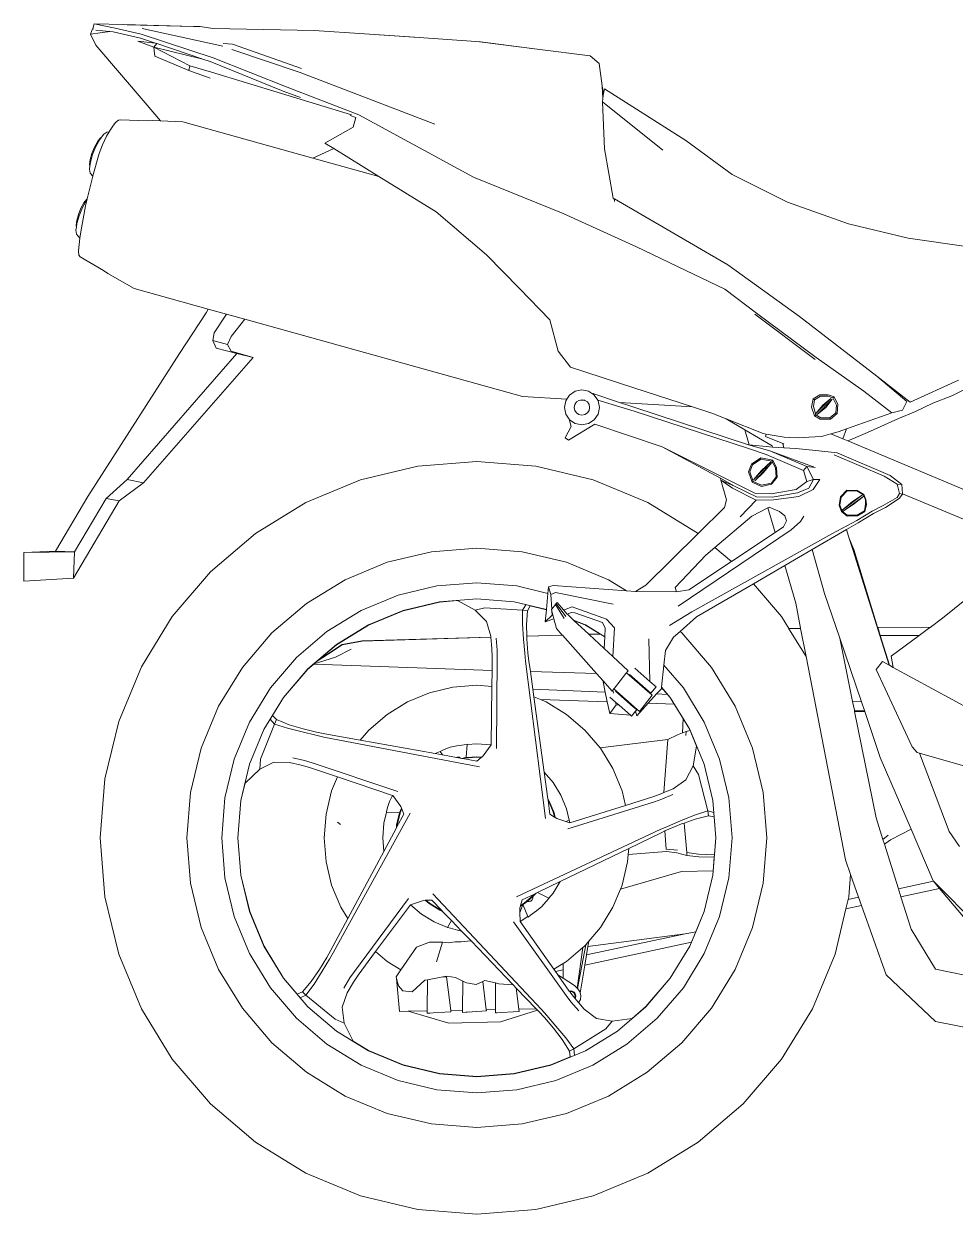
# Model space of a CAD drawing. Header units: inches. Extents: x 1987 to 3775, y 142 to 1299.
# Drawn here: x 2505.94 to 2535.61, y 351.8 to 389.74 of the extents above; entities that cross this region are included whole.
import ezdxf

# ---------------------------------------------------------------- set-up
doc = ezdxf.new("R2010")
doc.units = ezdxf.units.IN
doc.header["$MEASUREMENT"] = 0
doc.layers.add('CAR', color=173, linetype='Continuous', lineweight=13)

# ---------------------------------------------------------------- blocks, each defined once
blk = doc.blocks.new('r')
at = {"layer": 'CAR'}
for p, q in [((-12.196, 37.943), (-12.237, 37.778)), ((-11.251, 37.925), (-12.196, 37.943)), ((-12.196, 37.943), (-11.52, 37.804)), ((-12.24, 37.778), (-12.307, 37.617)), ((-11.697, 37.699), (-12.307, 37.617)), ((-12.307, 37.617), (-12.134, 37.263)), ((-12.237, 37.778), (-12.24, 37.778)), ((-12.213, 37.775), (-12.237, 37.778)), ((-12.137, 37.744), (-11.697, 37.699)), ((-11.697, 37.699), (-11.584, 37.688)), ((-11.584, 37.688), (-10.716, 37.486)), ((-11.52, 37.804), (-10.693, 37.61)), ((-9.027, 37.861), (-11.251, 37.925)), ((-9.027, 37.861), (-11.14, 37.905)), ((-10.693, 37.61), (-8.401, 36.856)), ((-10.66, 37.788), (-8.098, 37.233)), ((-8.811, 37.856), (-9.027, 37.861)), ((-8.416, 37.792), (-8.811, 37.856)), ((-5.182, 37.732), (-8.416, 37.792)), ((-3.583, 37.626), (-5.182, 37.732)), ((-1.985, 37.521), (-3.583, 37.626)), ((-2.011, 37.521), (-3.583, 37.626)), ((-12.134, 37.263), (-10.565, 35.427)), ((-10.294, 37.203), (-10.8, 37.385)), ((-10.236, 37.325), (-10.8, 37.385)), ((-10.716, 37.486), (-10.236, 37.325)), ((-10.19, 37.31), (-10.294, 37.203)), ((-10.294, 37.203), (-10.255, 36.91)), ((-9.144, 36.606), (-10.294, 37.203)), ((-8.725, 36.82), (-10.294, 37.203)), ((-10.236, 37.325), (-10.19, 37.31)), ((-10.19, 37.31), (-8.725, 36.82)), ((-7.783, 37.295), (-8.087, 37.318)), ((-7.783, 37.295), (-5.584, 36.517)), ((-1.985, 37.521), (-2.011, 37.521)), ((0.12, 37.373), (-1.985, 37.521)), ((1.925, 37.138), (0.079, 37.373)), ((1.925, 37.138), (0.12, 37.373)), ((-10.255, 36.91), (-9.175, 36.455)), ((-8.725, 36.82), (-8.498, 36.744)), ((-8.401, 36.856), (-6.041, 35.92)), ((-7.805, 37.122), (-5.626, 36.389)), ((3.608, 36.923), (1.925, 37.138)), ((3.895, 36.68), (3.608, 36.923)), ((-9.144, 36.606), (-9.175, 36.455)), ((-9.175, 36.455), (-8.491, 36.215)), ((-8.458, 36.402), (-9.144, 36.606)), ((-8.498, 36.744), (-6.176, 35.796)), ((3.994, 35.964), (3.895, 36.68)), ((-3.991, 35.045), (-8.458, 36.402)), ((-5.626, 36.389), (-1.342, 34.747)), ((-6.176, 35.796), (-5.615, 35.594)), ((-6.041, 35.92), (-3.765, 35.037)), ((3.994, 35.961), (3.994, 35.964)), ((3.994, 35.959), (3.994, 35.961)), ((3.994, 35.959), (4.037, 35.729)), ((4.017, 35.564), (3.994, 35.959)), ((4.037, 35.729), (4.017, 35.564)), ((4.041, 35.763), (4.037, 35.729)), ((4.06, 35.873), (4.041, 35.763)), ((6.654, 34.219), (4.06, 35.873)), ((-10.565, 35.427), (-10.08, 34.848)), ((4.017, 35.564), (4.003, 35.456)), ((4.003, 35.456), (4.065, 33.961)), ((4.003, 35.456), (5.926, 33.91)), ((-4.037, 35.023), (-3.859, 34.959)), ((-3.859, 34.959), (-3.94, 34.646)), ((-3.765, 35.037), (-0.106, 33.058)), ((-11.596, 34.682), (-11.701, 34.525)), ((-11.507, 34.793), (-11.596, 34.682)), ((-11.411, 34.873), (-11.507, 34.793)), ((-11.353, 34.887), (-11.411, 34.873)), ((-10.498, 34.848), (-11.353, 34.887)), ((-10.326, 34.86), (-10.498, 34.848)), ((-10.08, 34.848), (-10.326, 34.86)), ((-9.364, 34.813), (-10.08, 34.848)), ((-5.226, 33.663), (-9.364, 34.813)), ((-3.94, 34.646), (-4.843, 34.137)), ((-12.088, 34.179), (-12.182, 34.007)), ((-12.134, 34.031), (-12.01, 34.259)), ((-11.996, 34.302), (-12.088, 34.179)), ((-12.01, 34.259), (-11.959, 34.327)), ((-11.959, 34.327), (-11.996, 34.302)), ((-11.959, 34.327), (-11.888, 34.421)), ((-11.796, 34.361), (-11.923, 34.085)), ((-11.888, 34.421), (-11.786, 34.491)), ((-11.716, 34.499), (-11.796, 34.361)), ((-11.716, 34.499), (-11.786, 34.491)), ((-11.701, 34.525), (-11.716, 34.499)), ((8.132, 33.138), (6.654, 34.219)), ((-12.263, 33.81), (-12.318, 33.619)), ((-12.313, 33.52), (-12.24, 33.772)), ((-12.182, 34.007), (-12.263, 33.81)), ((-12.24, 33.772), (-12.134, 34.031)), ((-12.031, 33.81), (-12.232, 33.097)), ((-11.923, 34.085), (-12.031, 33.81)), ((-5.226, 33.663), (-4.56, 33.963)), ((-4.843, 34.137), (-4.56, 33.963)), ((-4.56, 33.963), (-3.12, 33.078)), ((4.065, 33.961), (4.338, 32.388)), ((-12.341, 33.314), (-12.329, 33.402)), ((-12.318, 33.619), (-12.339, 33.463)), ((-12.339, 33.463), (-12.329, 33.402)), ((-12.329, 33.402), (-12.313, 33.52)), ((-3.12, 33.078), (-5.226, 33.663)), ((-12.236, 33.082), (-12.41, 32.368)), ((-12.321, 33.186), (-12.341, 33.314)), ((-12.236, 33.082), (-12.321, 33.186)), ((-12.232, 33.097), (-12.236, 33.082)), ((-3.12, 33.078), (-1.292, 31.954)), ((-0.106, 33.058), (2.751, 31.893)), ((9.896, 32.256), (8.132, 33.138)), ((-12.564, 32.087), (-12.44, 32.315)), ((-12.425, 32.357), (-12.518, 32.235)), ((-12.415, 32.348), (-12.466, 32.138)), ((-12.44, 32.315), (-12.415, 32.348)), ((-12.41, 32.368), (-12.425, 32.357)), ((-12.41, 32.368), (-12.415, 32.348)), ((4.338, 32.388), (4.377, 32.365)), ((4.388, 32.276), (4.377, 32.365)), ((4.377, 32.365), (4.382, 32.362)), ((4.388, 32.276), (4.382, 32.362)), ((4.382, 32.362), (7.992, 30.257)), ((11.837, 31.572), (9.896, 32.256)), ((-12.612, 32.062), (-12.692, 31.865)), ((-12.67, 31.827), (-12.564, 32.087)), ((-12.466, 32.138), (-12.619, 31.314)), ((-12.518, 32.235), (-12.612, 32.062)), ((-1.292, 31.954), (0.301, 30.58)), ((2.751, 31.893), (5.085, 30.831)), ((-12.747, 31.674), (-12.769, 31.519)), ((-12.769, 31.519), (-12.759, 31.458)), ((-12.759, 31.458), (-12.743, 31.575)), ((-12.692, 31.865), (-12.747, 31.674)), ((-12.743, 31.575), (-12.67, 31.827)), ((13.734, 31.109), (11.837, 31.572)), ((-12.771, 31.369), (-12.759, 31.458)), ((-12.75, 31.241), (-12.771, 31.369)), ((-12.644, 31.11), (-12.75, 31.241)), ((-12.619, 31.314), (-12.644, 31.11)), ((-12.644, 31.11), (-12.692, 30.708)), ((5.085, 30.831), (6.901, 29.966)), ((15.587, 30.844), (13.734, 31.109)), ((-12.692, 30.708), (-12.684, 30.566)), ((-12.684, 30.566), (-12.638, 30.51)), ((-11.896, 30.084), (-12.638, 30.51)), ((0.301, 30.58), (1.355, 29.507)), ((-11.758, 29.98), (-11.896, 30.084)), ((-10.922, 29.505), (-11.758, 29.98)), ((7.992, 30.257), (10.274, 28.618)), ((6.901, 29.966), (7.894, 29.487)), ((-8.559, 28.848), (-10.922, 29.505)), ((1.355, 29.507), (2.319, 28.508)), ((7.894, 29.487), (8.905, 28.724)), ((-8.559, 28.848), (-8.628, 28.735)), ((-7.978, 28.686), (-8.559, 28.848)), ((-8.628, 28.735), (-9.469, 27.433)), ((-8.365, 28.088), (-7.978, 28.686)), ((-7.396, 28.525), (-7.978, 28.686)), ((-7.825, 27.973), (-7.396, 28.525)), ((1.455, 26.065), (-7.396, 28.525)), ((2.319, 28.508), (2.59, 27.51)), ((8.854, 28.687), (10.771, 27.243)), ((8.905, 28.724), (10.811, 27.302)), ((10.274, 28.618), (12.735, 26.708)), ((-8.408, 27.845), (-8.365, 28.088)), ((-8.31, 27.602), (-8.408, 27.845)), ((-7.949, 27.723), (-8.408, 27.845)), ((-7.949, 27.723), (-7.825, 27.973)), ((-7.824, 27.512), (-7.949, 27.723)), ((-12.395, 22.876), (-9.469, 27.433)), ((-11.141, 23.42), (-7.644, 27.434)), ((-7.644, 27.434), (-8.31, 27.602)), ((-7.123, 27.305), (-7.824, 27.512)), ((-7.123, 27.305), (-7.644, 27.434)), ((2.59, 27.51), (2.985, 26.993)), ((-10.616, 23.309), (-7.123, 27.305)), ((2.985, 26.993), (4.997, 26.342)), ((10.811, 27.302), (12.326, 26.228)), ((13.7, 25.9), (12.735, 26.708)), ((12.735, 26.708), (13.801, 25.881)), ((13.801, 25.881), (15.345, 26.587)), ((3.132, 26.229), (2.952, 26.108)), ((3.346, 26.271), (3.132, 26.229)), ((3.559, 26.229), (3.346, 26.271)), ((3.716, 26.123), (3.559, 26.229)), ((4.997, 26.342), (6.865, 25.731)), ((12.326, 26.228), (13.218, 25.541)), ((15.658, 26.348), (15.126, 26.085)), ((2.865, 25.978), (1.455, 26.065)), ((2.831, 25.927), (2.789, 25.714)), ((2.865, 25.978), (2.831, 25.927)), ((2.952, 26.108), (2.865, 25.978)), ((3.119, 25.808), (3.1, 25.714)), ((3.172, 25.888), (3.119, 25.808)), ((3.251, 25.941), (3.172, 25.888)), ((3.251, 25.941), (3.301, 25.951)), ((3.346, 25.96), (3.301, 25.951)), ((3.43, 25.943), (3.301, 25.951)), ((3.43, 25.943), (3.346, 25.96)), ((3.44, 25.941), (3.43, 25.943)), ((3.44, 25.941), (3.519, 25.888)), ((3.572, 25.808), (3.519, 25.888)), ((3.591, 25.714), (3.572, 25.808)), ((3.696, 26.162), (3.716, 26.123)), ((4.542, 25.875), (3.696, 26.162)), ((3.739, 26.108), (3.716, 26.123)), ((3.849, 25.944), (3.739, 26.108)), ((5.008, 25.591), (3.849, 25.944)), ((3.86, 25.927), (3.849, 25.944)), ((3.902, 25.714), (3.86, 25.927)), ((6.865, 25.731), (4.542, 25.875)), ((5.003, 25.718), (4.542, 25.875)), ((10.655, 25.72), (10.713, 25.984)), ((10.713, 25.984), (10.926, 26.112)), ((10.756, 25.957), (10.713, 25.984)), ((10.756, 25.957), (10.721, 25.741)), ((10.941, 26.07), (10.756, 25.957)), ((11.278, 26.004), (10.802, 25.52)), ((10.837, 25.485), (11.317, 25.973)), ((10.926, 26.112), (11.19, 26.118)), ((11.185, 26.073), (10.941, 26.07)), ((11.023, 25.783), (11.278, 26.004)), ((11.317, 25.973), (11.115, 25.71)), ((11.335, 26.018), (11.185, 26.073)), ((11.19, 26.118), (11.377, 26.055)), ((11.335, 26.018), (11.377, 26.055)), ((11.456, 25.784), (11.335, 26.018)), ((11.377, 26.055), (11.502, 25.803)), ((11.502, 25.803), (11.479, 25.524)), ((13.563, 25.628), (13.7, 25.9)), ((14.524, 25.847), (13.972, 25.58)), ((15.126, 26.085), (14.524, 25.847)), ((2.789, 25.714), (2.831, 25.501)), ((2.831, 25.501), (2.941, 25.337)), ((3.1, 25.714), (3.119, 25.62)), ((3.119, 25.62), (3.172, 25.541)), ((3.172, 25.541), (3.251, 25.487)), ((3.251, 25.487), (3.346, 25.469)), ((3.44, 25.487), (3.346, 25.469)), ((3.44, 25.487), (3.519, 25.541)), ((3.519, 25.541), (3.572, 25.62)), ((3.572, 25.62), (3.591, 25.714)), ((3.739, 25.321), (3.86, 25.501)), ((3.86, 25.501), (3.902, 25.714)), ((8.648, 24.523), (5.003, 25.718)), ((8.681, 24.397), (5.008, 25.591)), ((6.865, 25.731), (7.488, 25.528)), ((7.488, 25.528), (7.942, 25.348)), ((10.759, 25.447), (10.655, 25.72)), ((10.721, 25.741), (10.794, 25.476)), ((10.759, 25.447), (10.794, 25.476)), ((10.94, 25.342), (10.759, 25.447)), ((10.794, 25.476), (10.961, 25.381)), ((10.802, 25.52), (11.023, 25.783)), ((11.115, 25.71), (10.837, 25.485)), ((11.243, 25.385), (11.429, 25.543)), ((11.479, 25.524), (11.265, 25.342)), ((11.429, 25.543), (11.456, 25.784)), ((11.429, 25.543), (11.479, 25.524)), ((11.774, 25.036), (13.218, 25.541)), ((13.218, 25.541), (13.563, 25.628)), ((13.972, 25.58), (13.413, 25.35)), ((3.003, 25.103), (2.813, 24.75)), ((2.921, 24.668), (3.755, 25.184)), ((2.941, 25.337), (3.003, 25.103)), ((2.941, 25.337), (2.952, 25.321)), ((2.952, 25.321), (3.132, 25.2)), ((3.132, 25.2), (3.346, 25.157)), ((3.346, 25.157), (3.559, 25.2)), ((3.559, 25.2), (3.739, 25.321)), ((3.755, 25.184), (5.907, 24.461)), ((7.942, 25.348), (9.124, 24.88)), ((7.942, 25.348), (8.537, 25)), ((11.265, 25.342), (10.94, 25.342)), ((10.961, 25.381), (11.243, 25.385)), ((11.243, 25.385), (11.265, 25.342)), ((12.443, 24.92), (13.413, 25.35)), ((2.813, 24.75), (2.921, 24.668)), ((8.678, 24.52), (8.537, 25)), ((8.537, 25), (9.405, 24.493)), ((9.124, 24.88), (9.219, 24.863)), ((9.219, 24.863), (9.189, 24.793)), ((9.743, 24.561), (9.189, 24.793)), ((9.219, 24.863), (9.785, 24.762)), ((9.785, 24.762), (9.96, 24.755)), ((9.96, 24.755), (10.233, 24.743)), ((10.233, 24.743), (10.575, 24.762)), ((10.575, 24.762), (10.978, 24.784)), ((10.978, 24.784), (11.275, 24.873)), ((11.275, 24.873), (11.506, 24.942)), ((11.275, 24.873), (11.657, 24.713)), ((11.506, 24.942), (11.774, 25.036)), ((11.657, 24.713), (11.774, 25.036)), ((11.657, 24.713), (11.818, 24.645)), ((12.072, 24.757), (11.818, 24.645)), ((12.443, 24.92), (12.072, 24.757)), ((5.907, 24.461), (8.849, 22.98)), ((5.907, 24.461), (7.764, 23.46)), ((9.328, 24.335), (8.648, 24.523)), ((8.678, 24.52), (8.648, 24.523)), ((9.326, 24.457), (8.678, 24.52)), ((9.219, 24.219), (8.681, 24.397)), ((9.42, 24.451), (9.326, 24.457)), ((10.505, 23.828), (9.328, 24.335)), ((10.779, 23.804), (9.328, 24.335)), ((9.405, 24.493), (9.42, 24.451)), ((9.781, 24.427), (9.42, 24.451)), ((9.743, 24.561), (9.781, 24.427)), ((9.779, 24.547), (9.743, 24.561)), ((10.164, 24.401), (9.781, 24.427)), ((10.794, 24.339), (10.164, 24.401)), ((11.481, 24.27), (10.794, 24.339)), ((11.818, 24.645), (16.786, 22.565)), ((0, 23.991), (-1.877, 23.844)), ((1.877, 23.844), (0, 23.991)), ((8.657, 23.658), (8.751, 23.905)), ((8.751, 23.905), (9.04, 24.106)), ((8.778, 23.886), (9.048, 24.068)), ((9.359, 23.985), (8.813, 23.402)), ((8.851, 23.374), (9.391, 23.959)), ((9.04, 24.106), (9.422, 24.03)), ((9.048, 24.068), (9.04, 24.106)), ((9.048, 24.068), (9.392, 24.002)), ((9.359, 23.985), (9.067, 23.703)), ((9.128, 23.644), (9.391, 23.959)), ((10.402, 23.703), (9.219, 24.219)), ((9.392, 24.002), (9.422, 24.03)), ((9.392, 24.002), (9.516, 23.785)), ((9.422, 24.03), (9.546, 23.794)), ((12.972, 23.529), (11.379, 24.207)), ((13.164, 23.544), (11.481, 24.27)), ((-1.877, 23.844), (-3.707, 23.404)), ((3.707, 23.404), (1.877, 23.844)), ((8.77, 23.337), (8.657, 23.658)), ((8.698, 23.661), (8.778, 23.886)), ((8.798, 23.358), (8.698, 23.661)), ((9.067, 23.703), (8.813, 23.402)), ((8.851, 23.374), (9.128, 23.644)), ((9.516, 23.785), (9.529, 23.505)), ((9.546, 23.794), (9.56, 23.494)), ((10.402, 23.703), (10.505, 23.828)), ((10.509, 23.352), (10.402, 23.703)), ((10.72, 23.418), (10.505, 23.828)), ((10.779, 23.804), (10.505, 23.828)), ((13.388, 23.265), (12.972, 23.529)), ((13.538, 23.259), (13.164, 23.544)), ((-11.804, 22.81), (-11.141, 23.42)), ((-11.397, 22.742), (-10.616, 23.309)), ((-10.616, 23.309), (-11.141, 23.42)), ((-3.707, 23.404), (-5.446, 22.684)), ((5.446, 22.684), (3.707, 23.404)), ((7.764, 23.46), (8.203, 23.2)), ((7.764, 23.46), (7.774, 23.399)), ((8.142, 23.145), (7.774, 23.399)), ((7.774, 23.399), (7.955, 22.766)), ((7.774, 23.399), (8.203, 23.2)), ((8.203, 23.2), (8.903, 22.87)), ((8.77, 23.337), (8.798, 23.358)), ((9.061, 23.195), (8.77, 23.337)), ((9.065, 23.235), (8.798, 23.358)), ((9.388, 23.273), (9.061, 23.195)), ((9.38, 23.302), (9.065, 23.235)), ((9.529, 23.505), (9.38, 23.302)), ((9.38, 23.302), (9.388, 23.273)), ((9.56, 23.494), (9.388, 23.273)), ((10.167, 23.102), (10.509, 23.352)), ((10.509, 23.352), (10.72, 23.418)), ((10.578, 23.143), (10.72, 23.418)), ((10.922, 23.418), (10.714, 23.099)), ((10.922, 23.418), (10.72, 23.418)), ((13.457, 22.972), (13.388, 23.265)), ((13.538, 23.259), (13.388, 23.265)), ((13.559, 22.964), (13.538, 23.259)), ((-12.395, 22.876), (-13.42, 21.135)), ((-12.818, 21.11), (-11.804, 22.81)), ((-11.397, 22.742), (-11.804, 22.81)), ((7.955, 22.766), (7.892, 22.527)), ((8.899, 22.756), (8.142, 23.145)), ((8.849, 22.98), (9.376, 22.966)), ((9.45, 22.771), (8.899, 22.756)), ((8.903, 22.87), (9.402, 22.859)), ((9.376, 22.966), (10.167, 23.102)), ((9.402, 22.859), (10.216, 22.996)), ((10.254, 22.871), (9.45, 22.771)), ((10.216, 22.996), (10.578, 23.143)), ((10.714, 23.099), (10.254, 22.871)), ((11.539, 22.585), (11.578, 22.861)), ((11.565, 22.597), (11.6, 22.852)), ((11.578, 22.861), (11.784, 23.074)), ((11.6, 22.852), (11.795, 23.06)), ((12.288, 22.932), (11.639, 22.44)), ((11.667, 22.407), (12.322, 22.891)), ((11.784, 23.074), (12.113, 23.072)), ((11.795, 23.06), (11.784, 23.074)), ((11.795, 23.06), (12.107, 23.054)), ((12.288, 22.932), (11.962, 22.715)), ((12.034, 22.649), (12.322, 22.891)), ((12.107, 23.054), (12.319, 22.929)), ((12.113, 23.072), (12.33, 22.938)), ((12.319, 22.929), (12.33, 22.938)), ((12.319, 22.929), (12.375, 22.771)), ((12.33, 22.938), (12.395, 22.777)), ((12.375, 22.771), (12.377, 22.634)), ((12.395, 22.777), (12.406, 22.625)), ((12.946, 22.592), (13.384, 22.847)), ((13.019, 22.521), (13.451, 22.807)), ((13.384, 22.847), (13.457, 22.972)), ((13.451, 22.807), (13.56, 22.947)), ((13.56, 22.947), (13.457, 22.972)), ((13.56, 22.947), (13.559, 22.964)), ((19.416, 20.512), (13.559, 22.964)), ((-12.85, 20.273), (-11.397, 22.742)), ((-5.446, 22.684), (-7.051, 21.7)), ((7.051, 21.7), (5.446, 22.684)), ((7.892, 22.527), (7.052, 21.699)), ((8.899, 22.756), (8.385, 22.229)), ((8.754, 22.248), (9.267, 22.511)), ((9.267, 22.511), (9.308, 22.532)), ((9.498, 21.724), (9.267, 22.511)), ((9.308, 22.532), (9.644, 22.396)), ((9.644, 22.396), (9.807, 22.263)), ((11.618, 22.395), (11.539, 22.585)), ((11.637, 22.406), (11.565, 22.597)), ((11.793, 22.249), (11.618, 22.395)), ((11.795, 22.276), (11.637, 22.406)), ((11.962, 22.715), (11.639, 22.44)), ((11.667, 22.407), (12.034, 22.649)), ((12.099, 22.11), (12.588, 22.41)), ((12.346, 22.418), (12.114, 22.284)), ((12.362, 22.402), (12.122, 22.263)), ((12.377, 22.634), (12.346, 22.418)), ((12.346, 22.418), (12.362, 22.402)), ((12.406, 22.625), (12.362, 22.402)), ((12.588, 22.41), (12.946, 22.592)), ((12.635, 22.339), (13.019, 22.521)), ((7.582, 21.247), (8.754, 22.248)), ((9.867, 22.103), (9.767, 21.904)), ((9.807, 22.263), (9.867, 22.103)), ((10.311, 22.074), (10.007, 21.814)), ((10.413, 22.249), (10.311, 22.074)), ((11.304, 21.686), (12.099, 22.11)), ((11.774, 21.823), (12.142, 22.038)), ((11.795, 22.276), (11.793, 22.249)), ((12.122, 22.263), (11.793, 22.249)), ((12.114, 22.284), (11.795, 22.276)), ((12.142, 22.038), (12.635, 22.339)), ((-7.051, 21.7), (-8.482, 20.478)), ((7.052, 21.699), (5.381, 20.051)), ((10.007, 21.814), (6.407, 19.383)), ((6.845, 19.201), (11.304, 21.686)), ((7.052, 21.699), (7.051, 21.7)), ((9.498, 21.724), (8.106, 20.799)), ((9.767, 21.904), (9.498, 21.724)), ((10.684, 21.189), (11.774, 21.823)), ((11.774, 21.823), (11.862, 21.54)), ((11.862, 21.54), (12.003, 21.184)), ((11.862, 21.54), (11.971, 21.184)), ((-14.427, 21.091), (-14.432, 20.177)), ((-13.42, 21.135), (-14.427, 21.095)), ((-12.818, 21.11), (-14.427, 21.095)), ((-14.427, 21.091), (-14.427, 21.095)), ((-13.42, 21.135), (-12.818, 21.11)), ((-12.85, 20.273), (-12.818, 21.11)), ((-2.854, 20.779), (-1.445, 21.117)), ((-1.445, 21.117), (0, 21.231)), ((0, 21.231), (1.445, 21.117)), ((1.445, 21.117), (2.854, 20.779)), ((6.314, 19.973), (7.296, 21.004)), ((7.296, 21.004), (7.582, 21.247)), ((8.106, 20.799), (7.582, 21.247)), ((9.805, 20.677), (10.684, 21.189)), ((10.684, 21.189), (11.075, 19.787)), ((11.971, 21.184), (13.13, 17.502)), ((12.003, 21.184), (12.765, 18.716)), ((-4.193, 20.224), (-2.854, 20.779)), ((2.854, 20.779), (4.193, 20.224)), ((8.106, 20.799), (6.752, 19.898)), ((8.808, 20.096), (9.805, 20.677)), ((10.157, 19.475), (9.805, 20.677)), ((-14.432, 20.177), (-12.85, 20.273)), ((-14.432, 20.177), (-14.432, 20.175)), ((-8.482, 20.478), (-9.705, 19.047)), ((-5.428, 19.467), (-4.193, 20.224)), ((0, 20.125), (-1.272, 20.025)), ((1.272, 20.025), (0, 20.125)), ((4.193, 20.224), (4.765, 19.874)), ((-1.272, 20.025), (-2.512, 19.727)), ((2.261, 19.787), (1.272, 20.025)), ((2.261, 19.787), (2.214, 19.271)), ((2.28, 20), (2.261, 19.787)), ((2.427, 20.042), (2.28, 20)), ((2.28, 20), (2.353, 19.755)), ((2.509, 19.819), (2.353, 19.755)), ((2.353, 19.755), (2.383, 19.281)), ((4.765, 19.874), (2.427, 20.042)), ((4.344, 19.441), (2.509, 19.819)), ((5.049, 19.853), (4.765, 19.874)), ((5.381, 20.051), (5.049, 19.853)), ((6.359, 19.841), (5.049, 19.853)), ((6.359, 19.841), (6.314, 19.973)), ((6.752, 19.898), (6.359, 19.841)), ((6.998, 19.041), (8.808, 20.096)), ((9.705, 19.047), (8.808, 20.096)), ((11.075, 19.787), (11.561, 18.357)), ((-6.53, 18.526), (-5.428, 19.467)), ((-2.512, 19.727), (-3.691, 19.239)), ((-2.353, 19.238), (-1.191, 19.517)), ((-2.352, 19.233), (-1.19, 19.512)), ((-1.191, 19.517), (0, 19.611)), ((-1.19, 19.512), (-0.62, 19.557)), ((-0.62, 19.557), (-0.051, 19.254)), ((0, 19.611), (1.191, 19.517)), ((1.191, 19.517), (2.214, 19.271)), ((1.562, 19.427), (1.457, 19.252)), ((1.61, 19.232), (1.702, 19.389)), ((1.7, 19.389), (1.702, 19.389)), ((1.702, 19.389), (2.214, 19.266)), ((2.499, 19.43), (2.383, 19.281)), ((2.529, 19.467), (2.499, 19.43)), ((2.775, 18.982), (2.499, 19.43)), ((2.529, 19.467), (2.555, 19.501)), ((2.832, 19.055), (2.529, 19.467)), ((2.764, 19.259), (2.555, 19.501)), ((2.807, 19.279), (3.035, 19.357)), ((3.035, 19.357), (4.133, 18.968)), ((10.311, 18.679), (10.157, 19.475)), ((14.829, 18.993), (15.598, 19.61)), ((-9.705, 19.047), (-10.688, 17.442)), ((-3.691, 19.239), (-4.778, 18.572)), ((-3.457, 18.781), (-2.353, 19.238)), ((-3.455, 18.776), (-2.352, 19.233)), ((0.257, 19.33), (-0.051, 19.254)), ((-0.051, 19.254), (0.301, 18.89)), ((1.457, 19.252), (0.257, 19.33)), ((1.457, 19.252), (1.457, 18.816)), ((1.61, 19.232), (1.457, 19.252)), ((1.578, 18.796), (1.61, 19.232)), ((2.214, 19.266), (2.179, 18.878)), ((2.179, 18.878), (2.395, 19.094)), ((2.179, 18.878), (2.452, 18.977)), ((2.214, 19.271), (2.214, 19.266)), ((2.374, 19.269), (2.383, 19.281)), ((2.374, 19.269), (2.387, 19.221)), ((2.387, 19.221), (2.395, 19.094)), ((2.387, 19.221), (2.418, 19.104)), ((2.395, 19.094), (2.418, 19.104)), ((2.418, 19.104), (2.452, 18.977)), ((2.452, 18.977), (2.533, 18.671)), ((2.764, 19.259), (2.807, 19.279)), ((2.875, 19.13), (2.764, 19.259)), ((2.875, 19.13), (3.011, 19.179)), ((2.883, 19.121), (2.875, 19.13)), ((3.081, 18.936), (2.883, 19.121)), ((3.011, 19.179), (3.125, 19.169)), ((3.125, 19.169), (3.998, 18.857)), ((6.14, 18.768), (6.845, 19.201)), ((6.473, 18.574), (6.998, 19.041)), ((9.937, 18.668), (9.705, 19.047)), ((14.829, 18.993), (14.437, 18.703)), ((-4.476, 18.156), (-3.457, 18.781)), ((-4.473, 18.152), (-3.455, 18.776)), ((0.301, 18.89), (0.442, 18.421)), ((1.457, 18.816), (1.49, 18.333)), ((1.591, 18.429), (1.578, 18.796)), ((2.533, 18.671), (2.72, 18.461)), ((3.081, 18.936), (3.457, 18.781)), ((3.092, 18.926), (3.081, 18.936)), ((3.092, 18.926), (3.455, 18.776)), ((3.567, 18.485), (3.092, 18.926)), ((3.455, 18.776), (3.913, 18.495)), ((3.457, 18.781), (4.071, 18.404)), ((3.998, 18.857), (4.081, 18.681)), ((4.081, 18.681), (4.071, 18.404)), ((4.133, 18.968), (4.381, 18.691)), ((4.381, 18.691), (4.333, 17.774)), ((9.937, 18.668), (10.311, 18.679)), ((9.941, 18.662), (9.937, 18.668)), ((9.941, 18.662), (10.312, 18.672)), ((10.486, 17.771), (9.941, 18.662)), ((10.312, 18.672), (10.311, 18.679)), ((10.486, 17.771), (10.312, 18.672)), ((12.765, 18.716), (14.437, 18.703)), ((12.765, 18.716), (12.767, 18.71)), ((12.767, 18.71), (14.428, 18.697)), ((12.767, 18.71), (12.848, 18.445)), ((14.428, 18.697), (14.087, 18.445)), ((14.437, 18.703), (14.428, 18.697)), ((-7.471, 17.424), (-6.53, 18.526)), ((-4.778, 18.572), (-5.748, 17.744)), ((-4.295, 18.156), (-3.65, 18.278)), ((-4.295, 18.145), (-3.653, 18.269)), ((-3.653, 18.269), (0.445, 18.388)), ((-3.65, 18.278), (0.444, 18.396)), ((0.442, 18.421), (0.444, 18.396)), ((0.444, 18.396), (0.445, 18.388)), ((0.445, 18.388), (0.477, 18.033)), ((0.651, 17.982), (0.615, 18.364)), ((1.49, 18.333), (1.529, 17.884)), ((1.591, 18.429), (2.72, 18.461)), ((1.591, 18.421), (2.726, 18.453)), ((1.591, 18.421), (1.591, 18.429)), ((1.594, 18.336), (1.591, 18.421)), ((1.626, 17.891), (1.594, 18.336)), ((2.72, 18.461), (2.726, 18.453)), ((2.726, 18.453), (3.81, 17.234)), ((3.567, 18.485), (3.913, 18.495)), ((3.575, 18.478), (3.567, 18.485)), ((3.575, 18.478), (3.925, 18.488)), ((4.058, 18.029), (3.575, 18.478)), ((3.913, 18.495), (3.925, 18.488)), ((3.925, 18.488), (4.071, 18.398)), ((4.071, 18.398), (4.058, 18.029)), ((4.071, 18.404), (4.071, 18.398)), ((5.51, 16.98), (5.481, 18.343)), ((6.004, 17.969), (6.267, 18.39)), ((6.267, 18.39), (6.473, 18.574)), ((6.473, 18.574), (6.53, 18.526)), ((6.53, 18.526), (7.471, 17.424)), ((11.967, 16.344), (11.561, 18.357)), ((11.561, 18.357), (12.249, 16.333)), ((12.848, 18.445), (14.087, 18.445)), ((12.848, 18.445), (13.141, 17.496)), ((14.087, 18.445), (13.194, 17.786)), ((-5.385, 17.38), (-4.476, 18.156)), ((-5.118, 17.601), (-4.729, 17.866)), ((-5.068, 17.644), (-4.473, 18.152)), ((-5.068, 17.644), (-4.73, 17.872)), ((-4.73, 17.872), (-4.295, 18.156)), ((-4.729, 17.866), (-4.295, 18.145)), ((-4.507, 17.752), (-4.008, 18.009)), ((0.477, 18.033), (0.489, 17.763)), ((0.651, 17.728), (0.651, 17.982)), ((1.529, 17.884), (1.548, 17.628)), ((1.659, 17.625), (1.626, 17.891)), ((4.333, 17.774), (4.058, 18.029)), ((5.956, 17.501), (6.004, 17.969)), ((-5.748, 17.744), (-6.577, 16.774)), ((-5.381, 17.377), (-5.195, 17.535)), ((-5.195, 17.535), (-5.184, 17.545)), ((0.484, 17.33), (-5.195, 17.535)), ((-5.184, 17.545), (-4.507, 17.752)), ((-5.184, 17.545), (-5.118, 17.601)), ((-5.118, 17.601), (-5.068, 17.644)), ((0.489, 17.763), (0.484, 17.33)), ((0.628, 14.843), (0.651, 17.728)), ((1.548, 17.628), (2.182, 12.612)), ((1.704, 17.294), (1.659, 17.625)), ((4.817, 17.324), (4.333, 17.774)), ((5.883, 16.796), (5.956, 17.501)), ((6.577, 16.774), (5.956, 17.501)), ((11.737, 11.294), (10.486, 17.771)), ((12.917, 17.619), (12.719, 17.366)), ((13.13, 17.502), (12.917, 17.619)), ((13.141, 17.496), (13.13, 17.502)), ((13.265, 17.428), (13.141, 17.496)), ((13.265, 17.428), (13.194, 17.786)), ((-10.688, 17.442), (-11.409, 15.703)), ((-8.228, 16.188), (-7.471, 17.424)), ((-6.161, 16.472), (-5.385, 17.38)), ((-6.156, 16.469), (-5.381, 17.377)), ((0.484, 17.33), (0.478, 16.819)), ((3.81, 17.234), (1.704, 17.294)), ((1.781, 16.731), (1.704, 17.294)), ((3.81, 17.234), (4.022, 16.996)), ((4.384, 16.768), (4.743, 17.229)), ((4.743, 17.229), (4.768, 17.26)), ((4.768, 17.26), (4.798, 17.299)), ((4.768, 17.26), (5.439, 16.669)), ((4.798, 17.299), (4.817, 17.324)), ((4.858, 17.205), (5.452, 16.684)), ((5.03, 17.4), (5.51, 16.98)), ((7.471, 17.424), (8.228, 16.188)), ((12.719, 17.366), (13.867, 14.896)), ((15.77, 16.06), (13.265, 17.428)), ((-6.577, 16.774), (-7.243, 15.686)), ((-0.763, 16.797), (-1.505, 16.619)), ((-0.002, 16.857), (-0.763, 16.797)), ((0.478, 16.819), (-0.002, 16.857)), ((0.478, 16.819), (0.456, 14.961)), ((4.089, 16.643), (1.781, 16.731)), ((1.815, 16.489), (1.781, 16.731)), ((4.022, 16.996), (4.021, 16.969)), ((4.021, 16.969), (4.089, 16.643)), ((4.022, 16.996), (4.309, 16.672)), ((4.309, 16.672), (4.333, 16.703)), ((4.333, 16.703), (4.364, 16.742)), ((4.333, 16.703), (4.354, 16.603)), ((4.384, 16.768), (4.364, 16.742)), ((5.015, 16.169), (4.364, 16.742)), ((5.51, 16.98), (5.71, 16.805)), ((5.71, 16.805), (5.538, 16.609)), ((5.726, 16.581), (5.878, 16.748)), ((5.878, 16.748), (5.882, 16.789)), ((5.882, 16.789), (5.883, 16.796)), ((5.882, 16.789), (6.071, 16.568)), ((5.883, 16.796), (6.16, 16.472)), ((7.243, 15.686), (6.577, 16.774)), ((-6.785, 15.453), (-6.161, 16.472)), ((-6.506, 15.899), (-6.156, 16.469)), ((-2.21, 16.327), (-2.861, 15.928)), ((-1.505, 16.619), (-2.21, 16.327)), ((2.028, 16.401), (1.815, 16.489)), ((2.145, 14.084), (1.815, 16.489)), ((4.155, 16.329), (2.028, 16.401)), ((2.206, 16.327), (2.028, 16.401)), ((2.857, 15.928), (2.206, 16.327)), ((4.089, 16.643), (4.155, 16.329)), ((4.155, 16.329), (4.232, 15.963)), ((4.237, 16.478), (4.415, 16.322)), ((4.413, 16.67), (4.98, 16.172)), ((4.415, 16.322), (4.435, 16.23)), ((4.415, 16.322), (4.532, 16.22)), ((5.176, 16.027), (5.58, 16.545)), ((5.439, 16.669), (5.452, 16.684)), ((5.439, 16.669), (5.58, 16.545)), ((5.452, 16.684), (5.538, 16.609)), ((5.456, 16.284), (5.726, 16.581)), ((6.071, 16.568), (5.726, 16.581)), ((6.071, 16.568), (6.156, 16.469)), ((6.156, 16.469), (6.287, 16.256)), ((6.16, 16.472), (6.785, 15.453)), ((12.249, 16.333), (11.967, 16.344)), ((12.024, 16.061), (11.967, 16.344)), ((12.249, 16.333), (12.345, 16.05)), ((-8.783, 14.849), (-8.228, 16.188)), ((4.232, 15.963), (4.435, 16.23)), ((4.232, 15.963), (4.892, 15.903)), ((4.435, 16.23), (4.532, 16.22)), ((4.532, 16.22), (4.892, 15.903)), ((5.054, 16.03), (4.921, 15.878)), ((4.98, 16.172), (5.015, 16.169)), ((5.027, 16.132), (4.98, 16.172)), ((5.017, 16.166), (5.015, 16.169)), ((5.027, 16.132), (5.017, 16.166)), ((5.176, 16.027), (5.017, 16.166)), ((5.027, 16.132), (5.092, 16.074)), ((5.092, 16.074), (5.054, 16.03)), ((5.093, 15.885), (5.054, 16.03)), ((5.093, 15.885), (5.456, 16.284)), ((6.287, 16.256), (5.456, 16.284)), ((6.287, 16.256), (6.566, 15.801)), ((8.228, 16.188), (8.783, 14.849)), ((12.345, 16.05), (12.024, 16.061)), ((12.033, 16.02), (12.024, 16.061)), ((12.033, 16.02), (12.261, 16.023)), ((12.716, 12.635), (12.033, 16.02)), ((12.261, 16.023), (12.354, 16.022)), ((12.345, 16.05), (12.354, 16.022)), ((12.354, 16.022), (12.851, 14.56)), ((-11.409, 15.703), (-11.848, 13.872)), ((-7.243, 15.686), (-7.731, 14.508)), ((-6.451, 15.623), (-6.896, 14.506)), ((-6.585, 15.777), (-6.451, 15.623)), ((-6.507, 15.897), (-6.506, 15.899)), ((-6.385, 15.763), (-6.506, 15.899)), ((-6.385, 15.763), (-6.451, 15.623)), ((-6.451, 15.623), (-6.036, 15.489)), ((-5.98, 15.597), (-6.385, 15.763)), ((-5.537, 15.471), (-5.98, 15.597)), ((-2.861, 15.928), (-3.442, 15.432)), ((3.438, 15.432), (2.857, 15.928)), ((4.921, 15.878), (4.892, 15.903)), ((6.566, 15.801), (6.551, 15.338)), ((6.566, 15.801), (6.78, 15.45)), ((7.731, 14.508), (7.243, 15.686)), ((-7.242, 14.349), (-6.785, 15.453)), ((-6.036, 15.489), (-5.567, 15.37)), ((-5.567, 15.37), (-5.128, 15.269)), ((-5.105, 15.364), (-5.537, 15.471)), ((-5.128, 15.269), (-4.879, 15.208)), ((-4.841, 15.312), (-5.105, 15.364)), ((-4.879, 15.208), (0.087, 14.261)), ((-3.717, 15.11), (-4.841, 15.312)), ((-3.442, 15.432), (-3.717, 15.11)), ((3.922, 14.865), (3.438, 15.432)), ((6.079, 15.127), (6.395, 15.28)), ((6.395, 15.28), (6.551, 15.338)), ((6.551, 15.338), (6.67, 15.382)), ((6.67, 15.382), (6.66, 15.262)), ((6.67, 15.382), (6.792, 15.422)), ((6.78, 15.45), (6.792, 15.422)), ((6.785, 15.453), (7.242, 14.349)), ((6.792, 15.422), (7, 14.921)), ((-9.121, 13.44), (-8.783, 14.849)), ((-1.326, 14.681), (-3.717, 15.11)), ((-1.172, 14.752), (-1.039, 14.809)), ((-1.039, 14.809), (-0.851, 14.885)), ((-0.851, 14.885), (-0.64, 14.931)), ((-0.64, 14.931), (-0.409, 14.965)), ((-0.409, 14.965), (-0.312, 14.985)), ((-0.313, 14.968), (-0.34, 14.57)), ((-0.313, 14.968), (-0.002, 14.992)), ((-0.312, 14.985), (-0.313, 14.968)), ((-0.002, 14.992), (0.453, 14.957)), ((0.453, 14.957), (0.205, 14.606)), ((0.456, 14.961), (0.453, 14.957)), ((3.922, 14.865), (6.079, 15.127)), ((3.933, 14.852), (3.922, 14.865)), ((4.332, 14.201), (3.933, 14.852)), ((5.958, 13.437), (6.072, 14.989)), ((6.079, 15.127), (6.072, 14.989)), ((7, 14.921), (6.888, 14.287)), ((7, 14.921), (7.001, 14.917)), ((8.783, 14.849), (9.121, 13.44)), ((13.867, 14.896), (14.021, 14.718)), ((-7.731, 14.508), (-8.029, 13.267)), ((-6.896, 14.506), (-6.919, 14.19)), ((-5.492, 14.464), (-5.866, 14.548)), ((-5.251, 14.386), (-5.492, 14.464)), ((-1.326, 14.681), (-1.168, 14.746)), ((-1.091, 14.639), (-1.326, 14.681)), ((-1.168, 14.746), (-1.172, 14.752)), ((-1.091, 14.639), (-1.168, 14.746)), ((-0.649, 14.559), (-1.091, 14.639)), ((-0.624, 14.567), (-0.649, 14.559)), ((-0.52, 14.536), (-0.649, 14.559)), ((-0.568, 14.562), (-0.624, 14.567)), ((-0.52, 14.536), (-0.568, 14.562)), ((-0.484, 14.53), (-0.52, 14.536)), ((-0.406, 14.548), (-0.484, 14.53)), ((-0.449, 14.523), (-0.484, 14.53)), ((-0.449, 14.523), (-0.404, 14.534)), ((-0.003, 14.443), (-0.449, 14.523)), ((-0.335, 14.554), (-0.406, 14.548)), ((-0.404, 14.534), (-0.002, 14.566)), ((-0.34, 14.57), (-0.335, 14.554)), ((-0.002, 14.58), (-0.335, 14.554)), ((0.139, 14.555), (-0.003, 14.443)), ((0.156, 14.568), (-0.002, 14.58)), ((-0.002, 14.566), (0.139, 14.555)), ((0.156, 14.568), (0.139, 14.555)), ((0.205, 14.606), (0.156, 14.568)), ((8.029, 13.267), (7.731, 14.508)), ((12.851, 14.56), (13.831, 12.269)), ((14.021, 14.718), (14.1, 14.695)), ((14.1, 14.695), (15.043, 12.202)), ((14.1, 14.695), (16.141, 14.109)), ((-7.521, 13.187), (-7.242, 14.349)), ((-7.382, 13.742), (-6.919, 14.19)), ((-6.919, 14.19), (-6.464, 14.412)), ((-6.464, 14.412), (-5.974, 14.401)), ((-5.974, 14.401), (-5.595, 14.315)), ((-5.595, 14.315), (-5.334, 14.243)), ((-5.334, 14.243), (-4.444, 13.942)), ((-2.514, 13.472), (-5.251, 14.386)), ((2.145, 14.084), (2.425, 13.756)), ((2.261, 13.236), (2.145, 14.084)), ((4.624, 13.496), (4.332, 14.201)), ((6.888, 14.287), (6.651, 13.84)), ((7.055, 14.018), (6.888, 14.287)), ((7.242, 14.349), (7.521, 13.187)), ((-11.848, 13.872), (-11.996, 11.996)), ((-7.516, 13.186), (-7.382, 13.742)), ((-4.444, 13.942), (-4.628, 13.496)), ((-4.444, 13.942), (-2.685, 13.348)), ((2.425, 13.756), (2.67, 13.355)), ((6.651, 13.84), (6.248, 13.56)), ((7.352, 12.852), (7.055, 14.018)), ((-9.235, 11.996), (-9.121, 13.44)), ((-4.628, 13.496), (-4.806, 12.754)), ((-2.784, 13.153), (-2.686, 13.346)), ((-2.686, 13.346), (-2.685, 13.348)), ((-2.685, 13.348), (-2.68, 13.346)), ((-2.68, 13.346), (-2.42, 12.997)), ((2.67, 13.355), (2.851, 12.92)), ((4.736, 13.031), (4.624, 13.496)), ((5.637, 13.313), (4.736, 13.031)), ((5.89, 13.407), (5.637, 13.313)), ((5.958, 13.437), (5.89, 13.407)), ((5.895, 13.226), (6.247, 13.378)), ((6.248, 13.56), (5.958, 13.437)), ((9.121, 13.44), (9.235, 11.996)), ((-8.029, 13.267), (-8.129, 11.996)), ((-7.615, 11.996), (-7.521, 13.187)), ((-7.61, 11.996), (-7.516, 13.186)), ((-2.883, 12.82), (-2.843, 12.959)), ((-2.843, 12.959), (-2.784, 13.153)), ((-2.4, 12.943), (-2.461, 12.795)), ((-2.448, 12.788), (-2.392, 12.923)), ((-2.42, 12.997), (-2.4, 12.943)), ((-2.4, 12.943), (-2.392, 12.923)), ((-2.392, 12.923), (-2.329, 12.749)), ((2.303, 13.168), (2.261, 13.236)), ((2.266, 13.201), (2.261, 13.236)), ((2.266, 13.201), (2.29, 13.161)), ((2.327, 12.754), (2.266, 13.201)), ((2.29, 13.161), (2.445, 12.788)), ((2.459, 12.793), (2.303, 13.168)), ((2.851, 12.92), (2.936, 12.563)), ((2.902, 12.278), (5.653, 13.148)), ((4.736, 13.031), (2.962, 12.478)), ((5.653, 13.148), (5.895, 13.226)), ((7.521, 13.187), (7.615, 11.996)), ((8.129, 11.996), (8.029, 13.267)), ((-4.806, 12.754), (-4.866, 11.993)), ((-4.563, 8.348), (-2.127, 12.778)), ((-2.964, 12.463), (-2.878, 12.819)), ((-2.878, 12.819), (-2.883, 12.82)), ((-2.461, 12.795), (-2.878, 12.819)), ((-2.462, 12.793), (-2.557, 12.398)), ((-2.329, 12.749), (-2.546, 12.343)), ((-2.542, 12.396), (-2.448, 12.788)), ((-2.461, 12.795), (-2.462, 12.793)), ((2.477, 12.654), (2.327, 12.754)), ((2.445, 12.788), (2.477, 12.654)), ((2.495, 12.642), (2.459, 12.793)), ((2.495, 12.642), (2.477, 12.654)), ((2.546, 12.607), (2.495, 12.642)), ((2.834, 12.518), (2.546, 12.607)), ((2.834, 12.518), (2.936, 12.563)), ((2.936, 12.563), (2.941, 12.565)), ((2.941, 12.565), (2.957, 12.479)), ((6.488, 12.537), (6.073, 12.361)), ((6.937, 12.717), (6.488, 12.537)), ((6.603, 12.468), (6.956, 12.596)), ((7.352, 12.852), (6.937, 12.717)), ((6.956, 12.596), (7.381, 12.7)), ((7.381, 12.7), (7.352, 12.852)), ((7.55, 12.807), (7.352, 12.852)), ((7.381, 12.7), (7.557, 12.662)), ((7.557, 12.662), (7.61, 11.996)), ((12.933, 11.945), (12.716, 12.635)), ((-4.343, 12.423), (-4.444, 12.495)), ((-3.001, 11.993), (-2.964, 12.463)), ((-2.563, 12.311), (-2.966, 11.559)), ((-2.557, 12.398), (-2.563, 12.311)), ((-2.546, 12.343), (-2.563, 12.311)), ((-2.546, 12.343), (-2.542, 12.396)), ((5.835, 12.264), (1.261, 10.111)), ((2.957, 12.479), (2.834, 12.518)), ((2.962, 12.478), (2.957, 12.479)), ((4.836, 11.659), (5.867, 12.157)), ((6.073, 12.361), (5.835, 12.264)), ((5.867, 12.157), (5.988, 12.214)), ((5.988, 12.214), (6.11, 12.271)), ((5.988, 12.214), (6.033, 11.64)), ((6.11, 12.271), (6.523, 12.439)), ((6.523, 12.439), (6.603, 12.468)), ((6.603, 12.468), (6.69, 11.529)), ((13.831, 12.269), (13.176, 11.931)), ((13.831, 12.269), (14.536, 10.621)), ((15.043, 12.202), (15.37, 11.72)), ((-11.996, 11.996), (-11.848, 10.119)), ((-9.121, 10.551), (-9.235, 11.996)), ((-8.129, 11.996), (-8.029, 10.724)), ((-7.521, 10.805), (-7.615, 11.996)), ((-7.516, 10.805), (-7.61, 11.996)), ((-4.866, 11.993), (-4.806, 11.232)), ((-2.966, 11.559), (-3.001, 11.993)), ((7.615, 11.996), (7.521, 10.805)), ((7.61, 11.996), (7.567, 11.453)), ((8.029, 10.724), (8.129, 11.996)), ((9.235, 11.996), (9.121, 10.551)), ((12.933, 11.945), (13.097, 12.079)), ((12.98, 11.797), (12.933, 11.945)), ((13.176, 11.931), (12.98, 11.797)), ((13.428, 10.374), (12.98, 11.797)), ((-2.966, 11.559), (-4.113, 9.42)), ((2.652, 10.602), (4.836, 11.659)), ((4.802, 11.232), (4.82, 11.461)), ((4.82, 11.461), (4.836, 11.659)), ((6.035, 11.561), (4.82, 11.461)), ((6.392, 11.598), (6.033, 11.64)), ((6.374, 11.513), (6.035, 11.561)), ((6.693, 11.436), (6.374, 11.513)), ((6.693, 11.436), (6.69, 11.529)), ((7.057, 11.471), (6.69, 11.529)), ((7.071, 11.387), (6.693, 11.436)), ((7.567, 11.453), (7.057, 11.471)), ((7.561, 11.379), (7.071, 11.387)), ((7.567, 11.453), (7.561, 11.379)), ((-4.806, 11.232), (-4.628, 10.49)), ((4.624, 10.49), (4.802, 11.232)), ((7.561, 11.379), (7.527, 10.947)), ((11.904, 10.825), (11.737, 11.294)), ((-8.029, 10.724), (-7.731, 9.484)), ((-7.242, 9.643), (-7.521, 10.805)), ((-7.237, 9.644), (-7.516, 10.805)), ((4.571, 10.362), (6.523, 10.918)), ((6.523, 10.918), (7.527, 10.947)), ((7.516, 10.805), (7.237, 9.644)), ((7.521, 10.805), (7.242, 9.643)), ((7.527, 10.947), (7.516, 10.805)), ((7.731, 9.484), (8.029, 10.724)), ((11.848, 10.119), (11.904, 10.825)), ((12.159, 10.104), (11.904, 10.825)), ((-8.783, 9.142), (-9.121, 10.551)), ((-4.628, 10.49), (-4.336, 9.785)), ((1.884, 10.231), (1.931, 10.253)), ((1.931, 10.253), (2.652, 10.602)), ((1.931, 10.253), (2.287, 10.07)), ((2.652, 10.602), (2.425, 10.231)), ((4.332, 9.785), (4.571, 10.362)), ((4.571, 10.362), (4.624, 10.49)), ((9.121, 10.551), (8.783, 9.142)), ((13.428, 10.374), (14.545, 10.611)), ((13.509, 10.114), (13.428, 10.374)), ((14.739, 10.38), (13.509, 10.114)), ((14.536, 10.621), (15.966, 9.179)), ((14.545, 10.611), (14.536, 10.621)), ((14.739, 10.38), (14.545, 10.611)), ((15.966, 8.926), (14.739, 10.38)), ((-11.848, 10.119), (-11.409, 8.289)), ((-2.181, 10.061), (-3.896, 7.74)), ((-2.112, 9.864), (-1.7, 10.003)), ((-1.7, 10.003), (-1.645, 10.005)), ((-1.645, 10.005), (-1.624, 10.006)), ((-1.645, 10.005), (-1.522, 9.901)), ((-1.624, 10.006), (-1.437, 10.013)), ((-1.514, 9.912), (-1.624, 10.006)), ((-1.522, 9.901), (-1.176, 9.689)), ((-1.169, 9.701), (-1.514, 9.912)), ((-1.437, 10.013), (-1.116, 9.679)), ((2.059, 6.529), (-1.402, 10.214)), ((1.391, 9.839), (1.441, 10.016)), ((1.51, 9.912), (1.391, 9.839)), ((1.441, 10.016), (1.852, 10.215)), ((1.458, 9.863), (1.519, 9.901)), ((1.817, 10.175), (1.51, 9.912)), ((1.519, 9.901), (1.598, 9.969)), ((1.598, 9.969), (1.784, 10.127)), ((1.598, 9.969), (1.613, 9.962)), ((1.613, 9.962), (1.669, 9.962)), ((1.669, 9.962), (1.721, 9.982)), ((1.721, 9.982), (1.761, 10.022)), ((1.761, 10.022), (1.784, 10.073)), ((1.784, 10.127), (1.828, 10.164)), ((1.784, 10.073), (1.784, 10.127)), ((1.852, 10.215), (1.817, 10.175)), ((1.828, 10.164), (1.884, 10.231)), ((1.852, 10.215), (1.884, 10.231)), ((2.201, 9.955), (2.068, 9.802)), ((2.294, 10.066), (2.201, 9.955)), ((2.425, 10.231), (2.287, 10.07)), ((2.287, 10.07), (2.294, 10.066)), ((11.756, 9.735), (11.827, 10.034)), ((11.827, 10.034), (11.848, 10.119)), ((11.827, 10.034), (12.159, 10.104)), ((12.252, 9.842), (12.159, 10.104)), ((13.832, 9.09), (13.509, 10.114)), ((-6.785, 8.539), (-7.242, 9.643)), ((-6.78, 8.541), (-7.237, 9.644)), ((-4.336, 9.785), (-4.113, 9.42)), ((-3.225, 8.369), (-2.112, 9.864)), ((-1.764, 9.567), (-2.112, 9.864)), ((-1.363, 9.321), (-1.764, 9.567)), ((-1.176, 9.689), (-1.091, 9.653)), ((-1.116, 9.679), (-1.169, 9.701)), ((-1.116, 9.679), (-1.091, 9.653)), ((-1.091, 9.653), (-0.813, 9.364)), ((1.369, 9.763), (1.385, 9.819)), ((1.371, 9.611), (1.369, 9.763)), ((1.461, 9.86), (1.371, 9.611)), ((1.374, 9.33), (1.371, 9.611)), ((1.385, 9.819), (1.458, 9.863)), ((1.385, 9.819), (1.391, 9.839)), ((1.461, 9.86), (1.458, 9.863)), ((1.47, 9.851), (1.461, 9.86)), ((1.626, 9.485), (1.47, 9.851)), ((1.71, 9.529), (1.633, 9.469)), ((1.9, 9.665), (1.71, 9.529)), ((2.068, 9.802), (1.9, 9.665)), ((3.933, 9.134), (4.332, 9.785)), ((7.242, 9.643), (6.785, 8.539)), ((7.237, 9.644), (6.971, 9.002)), ((11.409, 8.289), (11.756, 9.735)), ((12.252, 9.842), (11.756, 9.735)), ((13.036, 7.633), (12.252, 9.842)), ((-8.228, 7.803), (-8.783, 9.142)), ((-7.731, 9.484), (-7.243, 8.305)), ((-4.113, 9.42), (-4.651, 8.416)), ((-0.931, 9.142), (-1.363, 9.321)), ((-0.935, 9.134), (-0.931, 9.142)), ((-0.839, 9.112), (-0.935, 9.134)), ((-0.931, 9.142), (-0.813, 9.364)), ((-0.614, 9.05), (-0.839, 9.112)), ((-0.813, 9.364), (-0.486, 9.023)), ((1.166, 9.323), (2.843, 6.975)), ((1.626, 9.485), (1.374, 9.33)), ((1.374, 9.328), (1.374, 9.33)), ((2.451, 7.809), (1.374, 9.328)), ((1.633, 9.469), (1.626, 9.485)), ((3.562, 8.699), (3.933, 9.134)), ((7.243, 8.305), (7.731, 9.484)), ((8.783, 9.142), (8.228, 7.803)), ((-0.486, 9.023), (-0.614, 9.05)), ((-0.486, 9.023), (-0.187, 8.711)), ((3.491, 8.263), (6.637, 8.931)), ((6.637, 8.931), (3.535, 8.535)), ((6.637, 8.931), (6.971, 9.002)), ((6.971, 9.002), (6.834, 8.67)), ((14.613, 7.805), (13.832, 9.09)), ((-6.161, 7.52), (-6.785, 8.539)), ((-6.156, 7.523), (-6.78, 8.541)), ((-4.651, 8.416), (-4.781, 8.181)), ((-4.698, 8.13), (-4.563, 8.348)), ((-3.786, 7.617), (-3.225, 8.369)), ((-3.225, 8.369), (-2.861, 8.058)), ((-1.925, 8.51), (-2.421, 7.788)), ((-1.506, 8.674), (-1.925, 8.51)), ((-1.091, 8.67), (-1.506, 8.674)), ((-1.282, 8.046), (-1.091, 8.67)), ((-0.902, 8.649), (-1.091, 8.67)), ((-0.902, 8.649), (-0.688, 8.676)), ((-0.496, 8.685), (-0.688, 8.676)), ((-0.496, 8.685), (-0.195, 8.712)), ((-0.187, 8.711), (-0.195, 8.712)), ((-0.187, 8.711), (1.157, 7.311)), ((2.857, 8.058), (3.375, 8.5)), ((3.195, 7.209), (3.375, 8.5)), ((3.199, 7.205), (3.379, 8.503)), ((3.208, 7.196), (3.468, 8.589)), ((3.375, 8.5), (3.379, 8.503)), ((3.379, 8.503), (3.438, 8.553)), ((6.834, 8.67), (3.438, 7.936)), ((3.438, 8.553), (3.468, 8.589)), ((3.468, 8.589), (3.562, 8.699)), ((3.535, 8.535), (3.491, 8.263)), ((3.562, 8.699), (3.535, 8.535)), ((6.78, 8.541), (6.156, 7.523)), ((6.785, 8.539), (6.16, 7.52)), ((6.834, 8.67), (6.78, 8.541)), ((-11.409, 8.289), (-10.688, 6.55)), ((-7.243, 8.305), (-6.577, 7.218)), ((-4.781, 8.181), (-5.016, 7.803)), ((-4.93, 7.744), (-4.698, 8.13)), ((-2.861, 8.058), (-2.421, 7.788)), ((2.451, 7.809), (2.747, 7.99)), ((2.747, 7.99), (2.857, 8.058)), ((2.749, 7.787), (2.747, 7.99)), ((3.491, 8.263), (3.438, 7.936)), ((6.577, 7.218), (7.243, 8.305)), ((10.688, 6.55), (11.409, 8.289)), ((-7.471, 6.568), (-8.228, 7.803)), ((-5.016, 7.803), (-5.274, 7.421)), ((-5.187, 7.334), (-4.93, 7.744)), ((-3.896, 7.74), (-4.045, 7.535)), ((-3.935, 7.391), (-3.786, 7.617)), ((-2.421, 7.788), (-2.576, 7.562)), ((2.504, 7.734), (2.451, 7.809)), ((2.749, 7.787), (2.504, 7.734)), ((2.575, 7.634), (2.504, 7.734)), ((2.575, 7.634), (2.752, 7.518)), ((2.944, 7.113), (2.575, 7.634)), ((2.752, 7.518), (2.749, 7.787)), ((3.438, 7.936), (3.295, 7.05)), ((8.228, 7.803), (7.471, 6.568)), ((14.613, 6.144), (13.036, 7.633)), ((19.287, 6.852), (14.613, 7.805)), ((-6.577, 7.218), (-5.748, 6.248)), ((-5.385, 6.611), (-6.161, 7.52)), ((-5.722, 7.014), (-6.156, 7.523)), ((-5.274, 7.421), (-5.556, 7.087)), ((-5.444, 6.981), (-5.187, 7.334)), ((-4.045, 7.535), (-4.241, 7.205)), ((-4.134, 7.057), (-3.935, 7.391)), ((-2.576, 7.562), (-2.563, 7.511)), ((-2.466, 6.464), (-2.563, 7.511)), ((-2.563, 7.511), (-2.5, 7.276)), ((-2.5, 7.276), (-2.363, 7.124)), ((-2.065, 7.086), (-1.663, 7.454)), ((-1.663, 7.454), (-1.574, 7.47)), ((-1.581, 6.481), (-1.574, 7.47)), ((-1.574, 7.47), (-1.09, 7.561)), ((-1.09, 7.561), (-0.962, 7.584)), ((-0.964, 7.568), (-1.09, 7.561)), ((-0.831, 6.495), (-0.964, 7.568)), ((-0.962, 7.584), (-0.68, 7.539)), ((-0.68, 7.539), (-0.447, 7.431)), ((-0.454, 6.502), (-0.447, 7.431)), ((-0.447, 7.431), (-0.326, 7.375)), ((-0.326, 7.375), (-0.026, 7.326)), ((-0.026, 7.326), (0.185, 7.42)), ((0.185, 7.42), (0.253, 7.451)), ((0.297, 6.515), (0.185, 7.42)), ((0.253, 7.451), (0.598, 7.369)), ((0.592, 6.521), (0.598, 7.369)), ((0.598, 7.369), (0.704, 7.343)), ((0.704, 7.343), (1.157, 7.311)), ((1.157, 7.311), (1.254, 7.209)), ((2.752, 7.518), (3.106, 7.286)), ((3.106, 7.286), (3.195, 7.209)), ((6.156, 7.523), (5.381, 6.615)), ((6.16, 7.52), (5.384, 6.611)), ((5.748, 6.248), (6.577, 7.218)), ((-5.556, 7.087), (-5.722, 7.014)), ((-5.721, 7.013), (-5.722, 7.014)), ((-5.631, 6.901), (-5.444, 6.981)), ((-5.556, 7.087), (-5.444, 6.981)), ((-5.444, 6.981), (-4.519, 6.212)), ((-4.296, 6.594), (-4.134, 7.057)), ((-2.363, 7.124), (-2.065, 7.086)), ((1.338, 6.535), (1.254, 7.209)), ((1.254, 7.209), (1.892, 6.545)), ((2.843, 6.975), (2.992, 6.77)), ((2.973, 7.12), (2.944, 7.113)), ((2.956, 7.096), (2.944, 7.113)), ((2.956, 7.096), (2.986, 7.101)), ((2.995, 7.042), (2.956, 7.096)), ((3.038, 7.111), (2.973, 7.12)), ((2.986, 7.101), (3.043, 7.089)), ((3.119, 6.886), (2.995, 7.042)), ((3.095, 7.078), (3.038, 7.111)), ((3.043, 7.089), (3.092, 7.055)), ((3.092, 7.055), (3.124, 7.005)), ((3.135, 7.025), (3.095, 7.078)), ((3.121, 6.889), (3.119, 6.886)), ((3.128, 6.874), (3.119, 6.886)), ((3.134, 6.947), (3.121, 6.889)), ((3.124, 7.005), (3.134, 6.947)), ((3.128, 6.874), (3.142, 6.897)), ((3.163, 6.83), (3.128, 6.874)), ((3.151, 6.962), (3.135, 7.025)), ((3.142, 6.897), (3.151, 6.962)), ((3.239, 6.743), (3.163, 6.83)), ((3.195, 7.209), (3.199, 7.205)), ((3.199, 7.205), (3.205, 7.2)), ((3.205, 7.2), (3.208, 7.196)), ((3.208, 7.196), (3.283, 7.097)), ((3.297, 6.842), (3.248, 6.759)), ((3.283, 7.097), (3.295, 7.05)), ((3.295, 7.05), (3.315, 6.971)), ((3.315, 6.971), (3.297, 6.842)), ((-10.688, 6.55), (-9.705, 4.945)), ((-6.53, 5.466), (-7.471, 6.568)), ((-4.476, 5.835), (-5.385, 6.611)), ((-4.225, 6.093), (-4.296, 6.594)), ((-2.466, 6.464), (-2.192, 6.469)), ((-2.192, 6.469), (-1.581, 6.481)), ((-0.891, 6.085), (-2.192, 6.469)), ((-1.581, 6.404), (-1.581, 6.481)), ((-0.831, 6.495), (-0.454, 6.502)), ((-0.825, 6.448), (-0.831, 6.495)), ((-0.454, 6.432), (-0.454, 6.502)), ((0.302, 6.477), (-0.454, 6.432)), ((0.297, 6.515), (0.592, 6.521)), ((0.302, 6.477), (0.297, 6.515)), ((0.591, 6.419), (0.592, 6.521)), ((1.347, 6.463), (0.591, 6.419)), ((0.749, 6.136), (1.935, 6.499)), ((1.338, 6.535), (1.892, 6.545)), ((1.347, 6.463), (1.338, 6.535)), ((1.892, 6.545), (1.935, 6.499)), ((1.935, 6.499), (1.967, 6.466)), ((1.967, 6.466), (2.15, 6.269)), ((2.225, 6.333), (2.059, 6.529)), ((2.992, 6.77), (3.246, 6.482)), ((3.248, 6.759), (3.239, 6.743)), ((3.244, 6.737), (3.239, 6.743)), ((3.248, 6.759), (3.244, 6.737)), ((3.419, 6.537), (3.244, 6.737)), ((3.809, 6.24), (3.419, 6.537)), ((5.384, 6.611), (4.476, 5.835)), ((5.381, 6.615), (4.945, 6.242)), ((7.471, 6.568), (6.53, 5.466)), ((9.705, 4.945), (10.688, 6.55)), ((-5.748, 6.248), (-4.778, 5.419)), ((-4.519, 6.212), (-4.225, 6.093)), ((-3.943, 5.515), (-4.225, 6.093)), ((-0.825, 6.448), (-1.581, 6.404)), ((-1.5, 6.409), (-1.581, 6.404)), ((-0.891, 6.085), (0.749, 6.136)), ((-0.243, 6.445), (-0.454, 6.432)), ((0.632, 6.421), (0.591, 6.419)), ((2.15, 6.269), (2.437, 5.929)), ((2.52, 5.993), (2.225, 6.333)), ((4.308, 6.153), (3.809, 6.24)), ((4.104, 5.911), (4.308, 6.153)), ((4.945, 6.242), (4.308, 6.153)), ((4.778, 5.419), (5.748, 6.248)), ((4.945, 6.242), (4.941, 6.239)), ((19.287, 5.192), (14.613, 6.144)), ((-3.457, 5.211), (-4.476, 5.835)), ((2.437, 5.929), (2.721, 5.566)), ((2.83, 5.621), (2.52, 5.993)), ((3.087, 5.268), (4.104, 5.911)), ((4.476, 5.835), (3.457, 5.211)), ((-5.428, 4.525), (-6.53, 5.466)), ((-4.778, 5.419), (-3.691, 4.753)), ((-3.943, 5.515), (-3.947, 5.517)), ((-3.455, 5.215), (-3.943, 5.515)), ((2.721, 5.566), (2.951, 5.194)), ((3.087, 5.268), (2.83, 5.621)), ((3.691, 4.753), (4.778, 5.419)), ((6.53, 5.466), (5.428, 4.525)), ((-9.705, 4.945), (-8.482, 3.513)), ((-2.353, 4.754), (-3.457, 5.211)), ((-2.352, 4.759), (-3.455, 5.215)), ((2.969, 5.014), (2.352, 4.759)), ((3.457, 5.211), (2.353, 4.754)), ((2.951, 5.194), (3.087, 5.268)), ((2.951, 5.194), (2.969, 5.014)), ((3.105, 5.066), (3.087, 5.268)), ((8.482, 3.513), (9.705, 4.945)), ((-3.691, 4.753), (-2.512, 4.264)), ((-1.191, 4.475), (-2.353, 4.754)), ((-1.19, 4.48), (-2.352, 4.759)), ((2.352, 4.759), (1.19, 4.48)), ((2.353, 4.754), (1.191, 4.475)), ((2.512, 4.264), (3.691, 4.753)), ((-4.193, 3.767), (-5.428, 4.525)), ((-2.512, 4.264), (-1.272, 3.967)), ((0, 4.381), (-1.191, 4.475)), ((0, 4.386), (-1.19, 4.48)), ((1.19, 4.48), (0, 4.386)), ((1.191, 4.475), (0, 4.381)), ((1.272, 3.967), (2.512, 4.264)), ((5.428, 4.525), (4.193, 3.767)), ((-1.272, 3.967), (0, 3.867)), ((0, 3.867), (1.272, 3.967)), ((-8.482, 3.513), (-7.051, 2.291)), ((-2.854, 3.213), (-4.193, 3.767)), ((4.193, 3.767), (2.854, 3.213)), ((7.051, 2.291), (8.482, 3.513)), ((-1.445, 2.875), (-2.854, 3.213)), ((2.854, 3.213), (1.445, 2.875)), ((0, 2.761), (-1.445, 2.875)), ((1.445, 2.875), (0, 2.761)), ((-7.051, 2.291), (-5.446, 1.307)), ((5.446, 1.307), (7.051, 2.291)), ((-5.446, 1.307), (-3.707, 0.587)), ((3.707, 0.587), (5.446, 1.307)), ((-3.707, 0.587), (-1.877, 0.148)), ((1.877, 0.148), (3.707, 0.587)), ((-1.877, 0.148), (0, 0)), ((0, 0), (1.877, 0.148))]:
    blk.add_line(p, q, dxfattribs=at)
blk = doc.blocks.new('*U22')
at = {"layer": 'CAR'}
blk.add_blockref('r', (4.432, -10), dxfattribs=at)

msp = doc.modelspace()

# ---------------------------------------------------------------- block references
at = {"layer": 'CAR'}
msp.add_blockref('*U22', (2515.94, 361.8), dxfattribs=at)

doc.saveas('drawing.dxf')
